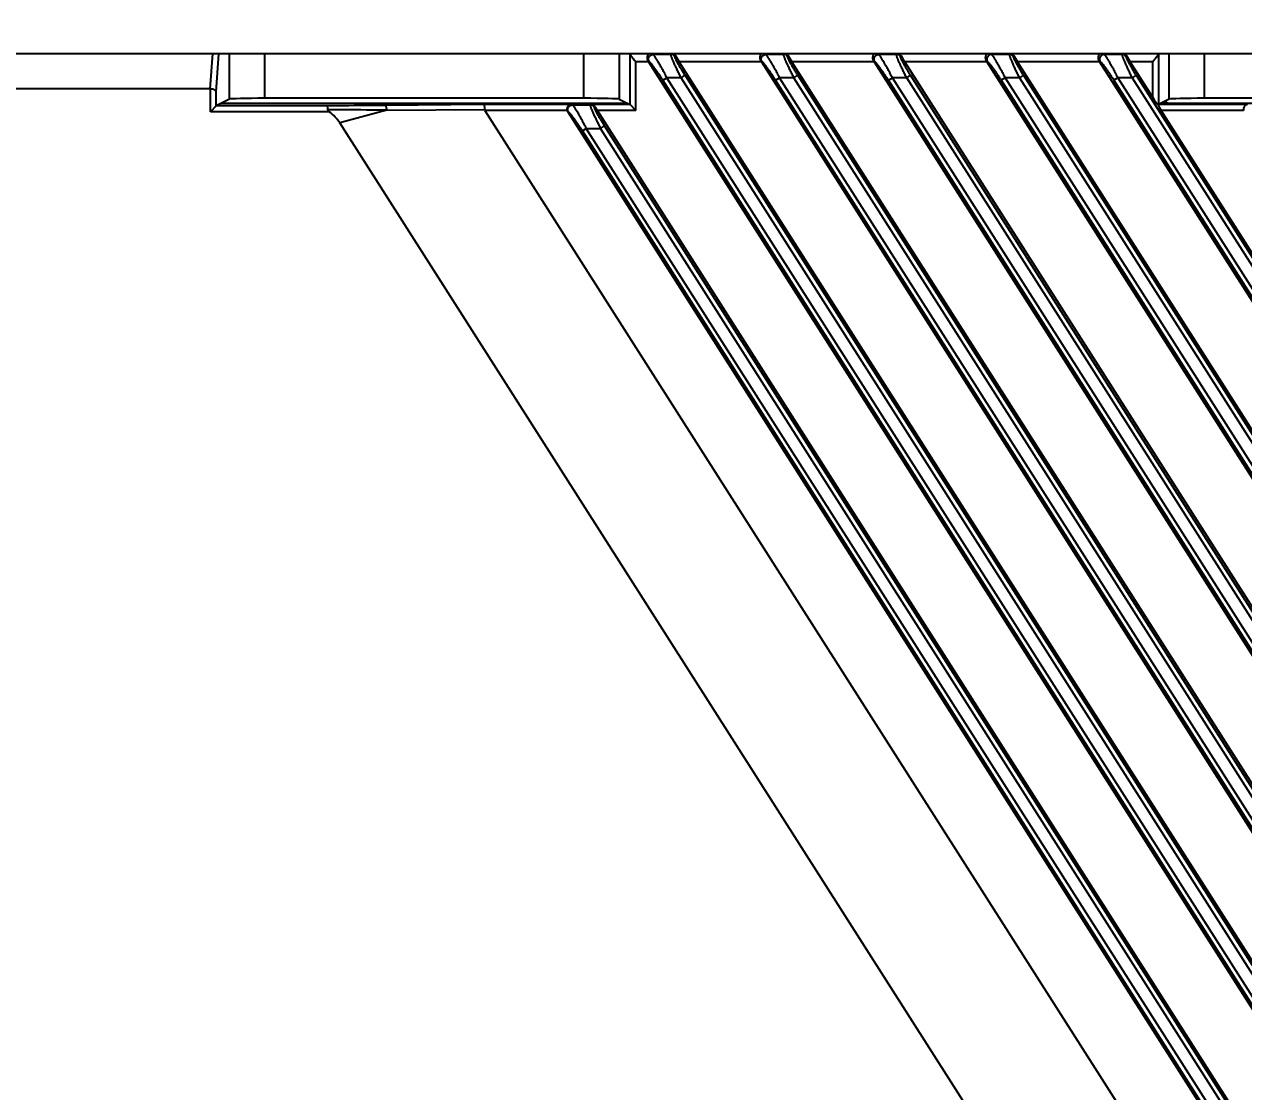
# Model space of a CAD drawing. Header units: millimetres. Extents: x 620 to 19791, y 2539 to 6969.
# Drawn here: x 2891.1 to 2995, y 3900 to 3990.9 of the extents above; entities that cross this region are included whole.
import ezdxf

# ---------------------------------------------------------------- set-up
doc = ezdxf.new("R2010")
doc.units = ezdxf.units.MM
doc.styles.get("Standard").update_dxf_attribs({"font": 'arial.ttf'})
doc.dimstyles.new('缩小5倍', dxfattribs={"dimtxt": 40, "dimasz": 20, "dimexe": 1, "dimexo": 0.2, "dimgap": 0, "dimtad": 1, "dimtoh": 1, "dimdec": 1, "dimzin": 9, "dimdsep": 46, "dimtxsty": 'Standard', "dimblk": '_FILLED', "dimcen": 0.2, "dimclrd": 256, "dimclre": 256, "dimclrt": 256, "dimadec": 1, "dimazin": 2, "dimtfac": 1, "dimtdec": 1, "dimtofl": 0, "dimtmove": 0, "dimatfit": 3, "dimldrblk": '_FILLED', "dimfxl": 1, "dimtolj": 1, "dimtzin": 0, "dimarcsym": 0})

# ---------------------------------------------------------------- blocks, each defined once
blk = doc.blocks.new('_FILLED')
at = {"color": 0, "linetype": 'ByBlock'}
blk.add_solid([(0, 0), (-1, 0.15), (-1, -0.15)], dxfattribs=at)
blk = doc.blocks.new('*D4')
at = {"lineweight": -2, "transparency": 16777216}
for p, q in [((2541.2, 3961.08), (2541.2, 4164.39)), ((3108.2, 3961.08), (3108.2, 4164.39)), ((2561.2, 4163.39), (3088.2, 4163.39))]:
    blk.add_line(p, q, dxfattribs=at)
at = {"layer": 'Defpoints', "color": 0, "transparency": 16777216}
for p in [(3108.2, 4163.39), (2541.2, 3960.88), (3108.2, 3960.88)]:
    blk.add_point(p, dxfattribs=at)
at = {"lineweight": -2, "transparency": 16777216, "xscale": 20, "yscale": 20, "zscale": 20, "rotation": 180}
blk.add_blockref('_FILLED', (2541.2, 4163.39), dxfattribs=at)
at = {"lineweight": -2, "transparency": 16777216, "xscale": 20, "yscale": 20, "zscale": 20}
blk.add_blockref('_FILLED', (3108.2, 4163.39), dxfattribs=at)
at = {"lineweight": 5, "transparency": 16777216, "insert": (2824.7, 4189.28), "char_height": 40, "attachment_point": 5}
blk.add_mtext('\\A1;567mm [1\'-10 3/8"]', dxfattribs=at)
blk = doc.blocks.new('*D6')
at = {"lineweight": -2, "transparency": 16777216}
for p, q in [((2559.7, 3963.58), (2559.7, 4079.18)), ((2579.7, 4078.18), (3069.7, 4078.18)), ((3089.7, 3963.58), (3089.7, 4079.18))]:
    blk.add_line(p, q, dxfattribs=at)
at = {"layer": 'Defpoints', "color": 0, "transparency": 16777216}
for p in [(3089.7, 4078.18), (2559.7, 3963.38), (3089.7, 3963.38)]:
    blk.add_point(p, dxfattribs=at)
at = {"lineweight": -2, "transparency": 16777216, "xscale": 20, "yscale": 20, "zscale": 20, "rotation": 180}
blk.add_blockref('_FILLED', (2559.7, 4078.18), dxfattribs=at)
at = {"lineweight": -2, "transparency": 16777216, "xscale": 20, "yscale": 20, "zscale": 20}
blk.add_blockref('_FILLED', (3089.7, 4078.18), dxfattribs=at)
at = {"lineweight": 5, "transparency": 16777216, "insert": (2824.7, 4104.07), "char_height": 40, "attachment_point": 5}
blk.add_mtext('\\A1;530mm [1\'-8 7/8"]', dxfattribs=at)

msp = doc.modelspace()

# ---------------------------------------------------------------- linework, layer by layer
at = {"color": 7, "linetype": 'Continuous'}
for p, q in [((3124.70388, 3988.37829), (2524.70388, 3988.37829)), ((2906.96892, 3985.37829), (2907.17855, 3988.37829)), ((2907.47871, 3985.12829), (2907.70581, 3988.37829)), ((2908.61508, 3984.50662), (2908.61508, 3988.37829)), ((2911.61097, 3984.58106), (2911.61097, 3988.37829)), ((2938.79679, 3984.58106), (2938.79679, 3988.37829)), ((2941.79268, 3988.37829), (2941.79268, 3984.50662)), ((2942.71942, 3984.04339), (2942.71942, 3988.34075)), ((2944.69037, 3988.3193), (2944.58284, 3988.37829)), ((2946.21405, 3988.3193), (2944.69037, 3988.3193)), ((2946.21405, 3988.3193), (2946.24641, 3988.37829)), ((2946.59457, 3988.21594), (2946.55012, 3988.13492)), ((2954.29445, 3988.3193), (2954.18692, 3988.37829)), ((2955.81813, 3988.3193), (2954.29445, 3988.3193)), ((2955.81813, 3988.3193), (2955.85049, 3988.37829)), ((2956.19865, 3988.21594), (2956.1542, 3988.13492)), ((2963.89853, 3988.3193), (2963.791, 3988.37829)), ((2965.42221, 3988.3193), (2963.89853, 3988.3193)), ((2965.42221, 3988.3193), (2965.45457, 3988.37829)), ((2965.80273, 3988.21594), (2965.75828, 3988.13492)), ((2973.39508, 3988.37829), (2973.50261, 3988.3193)), ((2975.02629, 3988.3193), (2973.50261, 3988.3193)), ((2975.05865, 3988.37829), (2975.02629, 3988.3193)), ((2975.40681, 3988.21594), (2975.36236, 3988.13492)), ((2982.99916, 3988.37829), (2983.10669, 3988.3193)), ((2984.63037, 3988.3193), (2983.10669, 3988.3193)), ((2984.66274, 3988.37829), (2984.63037, 3988.3193)), ((2985.01089, 3988.21594), (2984.96644, 3988.13492)), ((2987.72871, 3988.34075), (2987.72871, 3984.04339)), ((2988.65545, 3984.50662), (2988.65545, 3988.37829)), ((2991.65134, 3984.58106), (2991.65134, 3988.37829)), ((2943.21873, 3983.54408), (2943.21873, 3987.67829)), ((2944.30246, 3987.67829), (2943.21873, 3987.67829)), ((2944.3543, 3987.70672), (2944.24588, 3987.7662)), ((2944.30246, 3987.67829), (3123.96933, 3705.65779)), ((2953.90654, 3987.67829), (2946.91097, 3987.67829)), ((3124.00388, 3709.69811), (2946.91097, 3987.67829)), ((2953.95838, 3987.70672), (2953.84996, 3987.7662)), ((2953.90654, 3987.67829), (3123.96933, 3720.73318)), ((2963.51062, 3987.67829), (2956.51505, 3987.67829)), ((3124.00388, 3724.7735), (2956.51505, 3987.67829)), ((2963.56246, 3987.70672), (2963.45404, 3987.7662)), ((2963.51062, 3987.67829), (3123.96933, 3735.80857)), ((2973.1147, 3987.67829), (2966.11914, 3987.67829)), ((3119.86967, 3746.3383), (2966.11914, 3987.67829)), ((2973.05812, 3987.7662), (2973.16654, 3987.70672)), ((2973.1147, 3987.67829), (3119.62145, 3757.70876)), ((2982.71878, 3987.67829), (2975.72322, 3987.67829)), ((3119.86967, 3761.41369), (2975.72322, 3987.67829)), ((2982.66221, 3987.7662), (2982.77062, 3987.70672)), ((2982.71878, 3987.67829), (3119.62145, 3772.78415)), ((2987.2294, 3987.67829), (2985.3273, 3987.67829)), ((2987.2294, 3984.69259), (2985.3273, 3987.67829)), ((2987.2294, 3987.67829), (2987.2294, 3984.69259)), ((2945.52124, 3986.11281), (2945.85731, 3986.32691)), ((3122.31642, 3708.59996), (2945.52124, 3986.11281)), ((2947.07797, 3986.32691), (2945.85731, 3986.32691)), ((3122.6525, 3708.81406), (2945.85731, 3986.32691)), ((2947.07797, 3986.32691), (2947.41404, 3986.54101)), ((3122.6525, 3710.7301), (2947.07797, 3986.32691)), ((3122.98857, 3710.94421), (2947.41404, 3986.54101)), ((2955.12532, 3986.11281), (2955.46139, 3986.32691)), ((3122.31642, 3723.67534), (2955.12532, 3986.11281)), ((2956.68205, 3986.32691), (2955.46139, 3986.32691)), ((3122.6525, 3723.88945), (2955.46139, 3986.32691)), ((2956.68205, 3986.32691), (2957.01812, 3986.54101)), ((3122.6525, 3725.80549), (2956.68205, 3986.32691)), ((3122.98857, 3726.01959), (2957.01812, 3986.54101)), ((2964.7294, 3986.11281), (2965.06548, 3986.32691)), ((3122.31642, 3738.75073), (2964.7294, 3986.11281)), ((2966.28613, 3986.32691), (2965.06548, 3986.32691)), ((3122.6525, 3738.96483), (2965.06548, 3986.32691)), ((2966.28613, 3986.32691), (2966.62221, 3986.54101)), ((3122.6525, 3740.88088), (2966.28613, 3986.32691)), ((3122.98857, 3741.09498), (2966.62221, 3986.54101)), ((2974.66956, 3986.32691), (2974.33348, 3986.11281)), ((2974.33348, 3986.11281), (3118.0069, 3760.59072)), ((2975.89021, 3986.32691), (2974.66956, 3986.32691)), ((2974.66956, 3986.32691), (3118.34297, 3760.80483)), ((2976.22629, 3986.54101), (2975.89021, 3986.32691)), ((2975.89021, 3986.32691), (3118.34297, 3762.72087)), ((2976.22629, 3986.54101), (3118.67904, 3762.93498)), ((2984.27364, 3986.32691), (2983.93756, 3986.11281)), ((2983.93756, 3986.11281), (3118.0069, 3775.66611)), ((2985.49429, 3986.32691), (2984.27364, 3986.32691)), ((2984.27364, 3986.32691), (3118.34297, 3775.88021)), ((2985.83037, 3986.54101), (2985.49429, 3986.32691)), ((2985.49429, 3986.32691), (3118.34297, 3777.79626)), ((2985.83037, 3986.54101), (3118.67904, 3778.01036)), ((2906.96892, 3985.37829), (2887.93442, 3985.37829)), ((2906.9794, 3983.43934), (2906.9794, 3985.37816)), ((2907.47871, 3983.93865), (2907.47871, 3985.12829)), ((2907.47871, 3983.93865), (2906.9794, 3983.43934)), ((2908.61508, 3984.50662), (2907.4794, 3983.93917)), ((2916.9025, 3983.93917), (2907.4794, 3983.93917)), ((2942.5451, 3984.13067), (2907.86266, 3984.13067)), ((2938.79679, 3984.58106), (2911.61097, 3984.58106)), ((2930.25586, 3984.04391), (2921.86292, 3983.97616)), ((2937.69297, 3984.04391), (2930.25586, 3984.04391)), ((2937.69297, 3984.04391), (2937.81811, 3984.01669)), ((2937.81811, 3984.01669), (2939.36203, 3984.01669)), ((2939.36203, 3984.01669), (2939.4525, 3984.04391)), ((2942.71873, 3984.04391), (2939.4525, 3984.04391)), ((2939.75732, 3983.84875), (2939.6981, 3983.83093)), ((2941.79268, 3984.50662), (2942.71873, 3984.04391)), ((2943.21873, 3983.54408), (2942.71942, 3984.04339)), ((2987.72871, 3984.04339), (2987.69677, 3984.01145)), ((2988.65545, 3984.50662), (2987.7294, 3984.04391)), ((2995.31745, 3984.04391), (2987.7294, 3984.04391)), ((3045.50473, 3984.13067), (2987.90303, 3984.13067)), ((3041.75642, 3984.58106), (2991.65134, 3984.58106)), ((2917.08532, 3983.43934), (2906.9794, 3983.43934)), ((2922.00703, 3983.56814), (2917.9918, 3982.486)), ((2922.00703, 3983.56814), (2930.32956, 3983.63532)), ((2937.35987, 3983.54408), (2930.36031, 3983.54408)), ((2930.36031, 3983.54408), (3122.30963, 3682.244)), ((2937.48204, 3983.40273), (2937.41259, 3983.41783)), ((2937.41259, 3983.41783), (3123.96933, 3690.5824)), ((2943.21873, 3983.54408), (2939.94068, 3983.54408)), ((3124.00388, 3694.62272), (2939.94068, 3983.54408)), ((2994.98436, 3983.54408), (2987.96108, 3983.54408)), ((3119.86967, 3776.48907), (2987.96108, 3983.54408)), ((3106.13227, 3687.16463), (2917.9918, 3982.486)), ((2938.66263, 3981.80328), (2938.9987, 3982.01738)), ((3122.31642, 3693.52457), (2938.66263, 3981.80328)), ((2938.9987, 3982.01738), (2940.21936, 3982.01738)), ((3122.6525, 3693.73867), (2938.9987, 3982.01738)), ((2940.21936, 3982.01738), (2940.55543, 3982.23148)), ((3122.6525, 3695.65472), (2940.21936, 3982.01738)), ((3122.98857, 3695.86882), (2940.55543, 3982.23148))]:
    msp.add_line(p, q, dxfattribs=at)
for centre, radius, start, end in [((2946.21224, 3987.91754), 0.40177, 32.7567604, 89.7432396), ((2955.81633, 3987.91754), 0.40177, 32.7567604, 89.7432396), ((2965.42041, 3987.91754), 0.40177, 32.7567604, 89.7432396), ((2975.02449, 3987.91754), 0.40177, 32.7567628, 89.7432372), ((2984.62857, 3987.91754), 0.40177, 32.7567628, 89.7432372), ((2939.3607, 3983.61746), 0.39925, 32.3207173, 89.8089162)]:
    msp.add_arc(centre, radius, start, end, dxfattribs=at)
at = {"color": 4, "linetype": 'Continuous'}
msp.add_arc((2985.70388, 3977.50329), 7.25, 66.1092014, 69.5616913, dxfattribs=at)
at = {"color": 7, "linetype": 'Continuous'}
for centre, major_axis, ratio, start_param, end_param in [((2942.70757, 3987.67829), (0, 0.7), 0.052407779, -0.329000304, 0), ((2946.98359, 3987.67829), (-0.44888, 0.69922), 0.073623615, 0.647745647, 1.523567087), ((2956.58767, 3987.67829), (-0.44888, 0.69922), 0.073623615, 0.647745647, 1.523567087), ((2966.19175, 3987.67829), (-0.44888, 0.69922), 0.073623615, 0.647745647, 1.523567087), ((2975.79583, 3987.67829), (-0.44888, 0.69922), 0.073623615, 0.647745647, 1.523567087), ((2985.39991, 3987.67829), (-0.44888, 0.69922), 0.073623615, 0.647745647, 1.523567087), ((2987.74057, 3987.67829), (0, 0.7), 0.052407779, 0, 0.329000304), ((2944.22984, 3987.67829), (-0.44888, 0.69922), 0.073623615, -1.618025566, -1.492114679), ((2953.83392, 3987.67829), (-0.44888, 0.69922), 0.073623615, -1.618025566, -1.492114679), ((2963.43801, 3987.67829), (-0.44888, 0.69922), 0.073623615, -1.618025566, -1.492114679), ((2973.04209, 3987.67829), (-0.44888, 0.69922), 0.073623615, -1.618025566, -1.492114679), ((2982.64617, 3987.67829), (-0.44888, 0.69922), 0.073623615, -1.618025566, -1.492114679), ((2906.9532, 3984.75329), (0.04361, 0.62403), 0.799297802, 0.034841454, 0.055794595), ((2987.2294, 3984.77401), (-0.49864, 0.78871), 0.046752518, -4.638573628, -3.431038652), ((2907.48009, 3983.43934), (0, 0.5), 0.052407779, 0.026179939, 0.052359878), ((2911.61097, 3984.50251), (3, 0), 0.026185922, 1.570796327, 3.089232776), ((2938.79679, 3984.50251), (3, 0), 0.026185922, 0.052359878, 1.570796327), ((2939.99254, 3983.54408), (-0.32063, 0.49944), 0.073623615, 0.868345159, 1.523567087), ((2942.71805, 3983.54408), (0, 0.5), 0.052407779, -0.052359878, -0.026179939), ((2988.01295, 3983.54408), (-0.32063, 0.49944), 0.073623615, 0.316032112, 1.523567087), ((2987.73009, 3983.54408), (0, 0.5), 0.052407779, 0.026179939, 0.052359878), ((2991.65134, 3984.50251), (3, 0), 0.026185922, 1.570796327, 3.089232776), ((2894.76364, 3975.37829), (-23.56471, -6.35089), 0.327794675, -3.039123446, -2.892177586), ((2931.99063, 3983.54408), (1.66086, -0.10499), 0.294336871, -3.113547309, -2.930037538), ((2937.75286, 3983.63102), (0.39382, -0.08564), 0.992492466, -2.706869454, -2.364001049)]:
    msp.add_ellipse(centre, major_axis=major_axis, ratio=ratio, start_param=start_param, end_param=end_param, dxfattribs=at)
for points, knots in [([(2942.71942, 3988.34075), (2942.71999, 3988.33706), (2942.72184, 3988.32921), (2942.72608, 3988.31701), (2942.73188, 3988.30363), (2942.742, 3988.28345), (2942.75806, 3988.256), (2942.78102, 3988.22092), (2942.80773, 3988.18297), (2942.8486, 3988.12773), (2942.90539, 3988.055), (2942.97866, 3987.96464), (2943.05646, 3987.87086), (2943.13696, 3987.77505), (2943.19137, 3987.71067), (2943.21873, 3987.67829)], [0, 0, 0, 0, 0.013462668, 0.028957857, 0.046471397, 0.065931927, 0.11024824, 0.160922154, 0.216932703, 0.277360522, 0.408428567, 0.54924833, 0.696374455, 0.847320001, 1, 1, 1, 1]), ([(2944.25706, 3988.37829), (2944.25983, 3988.37829), (2944.26378, 3988.37805), (2944.26858, 3988.37683), (2944.27141, 3988.37558), (2944.27367, 3988.37393), (2944.27586, 3988.3711), (2944.27666, 3988.36734), (2944.27636, 3988.36334), (2944.27527, 3988.35834), (2944.27251, 3988.35128), (2944.26785, 3988.34193), (2944.26192, 3988.33125), (2944.25502, 3988.31928), (2944.24742, 3988.30606), (2944.23938, 3988.29159), (2944.22801, 3988.27007), (2944.21384, 3988.24022), (2944.1984, 3988.20058), (2944.18518, 3988.15628), (2944.17531, 3988.10754), (2944.16987, 3988.05474), (2944.17, 3987.99854), (2944.17677, 3987.93994), (2944.19111, 3987.88031), (2944.21366, 3987.82143), (2944.23422, 3987.78413), (2944.24588, 3987.7662)], [0, 0, 0, 0, 0.012577017, 0.017810536, 0.022414645, 0.026523599, 0.030370518, 0.038421934, 0.043170758, 0.048576739, 0.061559643, 0.077441906, 0.095999309, 0.116977724, 0.140126761, 0.165209107, 0.192064688, 0.25060072, 0.315018149, 0.384941954, 0.460136144, 0.540384387, 0.625394256, 0.714675786, 0.807485014, 0.902935292, 1, 1, 1, 1]), ([(2944.3543, 3987.70672), (2944.33593, 3987.73644), (2944.30702, 3987.80129), (2944.29076, 3987.90645), (2944.30244, 3988.01263), (2944.34127, 3988.11234), (2944.4045, 3988.19866), (2944.48778, 3988.26556), (2944.5852, 3988.30836), (2944.65544, 3988.31882), (2944.69037, 3988.3193)], [0, 0, 0, 0, 0.124308828, 0.249136796, 0.374434767, 0.5, 0.625565233, 0.750863204, 0.875691172, 1, 1, 1, 1]), ([(2945.85731, 3986.32691), (2945.79691, 3986.44542), (2945.67626, 3986.6788), (2945.49506, 3987.01936), (2945.34561, 3987.29176), (2945.22971, 3987.49729), (2945.14774, 3987.63979), (2945.06964, 3987.77247), (2944.99616, 3987.89402), (2944.92806, 3988.00308), (2944.86614, 3988.09827), (2944.81828, 3988.168), (2944.7835, 3988.21567), (2944.76075, 3988.24533), (2944.74013, 3988.27057), (2944.72174, 3988.29126), (2944.70565, 3988.30731), (2944.69524, 3988.31595), (2944.69037, 3988.3193)], [0, 0, 0, 0, 0.17245735, 0.34060402, 0.500133242, 0.575263664, 0.646515993, 0.713267017, 0.774869727, 0.830657211, 0.879953109, 0.922092978, 0.940283301, 0.956456484, 0.970552327, 0.982522139, 0.992335848, 1, 1, 1, 1]), ([(2947.07797, 3986.32691), (2947.01905, 3986.44251), (2946.904, 3986.67146), (2946.76497, 3986.95652), (2946.65935, 3987.17882), (2946.58515, 3987.33804), (2946.51565, 3987.49047), (2946.45155, 3987.63466), (2946.3936, 3987.76907), (2946.3425, 3987.89215), (2946.29897, 3988.00231), (2946.26365, 3988.09806), (2946.24021, 3988.1684), (2946.22632, 3988.2165), (2946.21893, 3988.2459), (2946.21391, 3988.27081), (2946.21129, 3988.29114), (2946.21099, 3988.30528), (2946.21227, 3988.31414), (2946.21336, 3988.31774), (2946.21405, 3988.3193)], [0, 0, 0, 0, 0.178629606, 0.352746561, 0.436604966, 0.517450441, 0.594577924, 0.667244446, 0.734677392, 0.79608748, 0.850691314, 0.897741742, 0.936571074, 0.952731521, 0.966651887, 0.978304573, 0.987689577, 0.994857882, 0.997662494, 1, 1, 1, 1]), ([(2946.59457, 3988.21594), (2946.58826, 3988.22825), (2946.57515, 3988.25143), (2946.55393, 3988.28316), (2946.53595, 3988.30664), (2946.52222, 3988.32332), (2946.51288, 3988.3343), (2946.50443, 3988.34415), (2946.4971, 3988.3528), (2946.49122, 3988.36022), (2946.48746, 3988.36571), (2946.48555, 3988.36954), (2946.48458, 3988.37229), (2946.48448, 3988.37504), (2946.48601, 3988.37687), (2946.48768, 3988.37773), (2946.48984, 3988.37821), (2946.49145, 3988.37829), (2946.49233, 3988.37829)], [0, 0, 0, 0, 0.204317438, 0.392895849, 0.563402728, 0.640805638, 0.71209165, 0.776327481, 0.83252891, 0.879525236, 0.916232588, 0.930591208, 0.942393707, 0.959732522, 0.967501062, 0.976309105, 0.987003638, 1, 1, 1, 1]), ([(2947.41404, 3986.54101), (2947.35673, 3986.63097), (2947.24445, 3986.80964), (2947.08274, 3987.0746), (2946.95534, 3987.29041), (2946.86072, 3987.45592), (2946.79609, 3987.57179), (2946.73718, 3987.68059), (2946.6848, 3987.78095), (2946.6398, 3987.87143), (2946.60777, 3987.94021), (2946.58666, 3987.98928), (2946.57392, 3988.02098), (2946.56359, 3988.04918), (2946.55571, 3988.07373), (2946.55033, 3988.09452), (2946.54775, 3988.10954), (2946.54718, 3988.1196), (2946.54748, 3988.12703), (2946.54862, 3988.13219), (2946.55012, 3988.13492)], [0, 0, 0, 0, 0.175672501, 0.347519364, 0.511196415, 0.588380759, 0.661486926, 0.729699612, 0.792145288, 0.847914985, 0.896102499, 0.917086892, 0.93586948, 0.952371991, 0.966531285, 0.978313413, 0.98772715, 0.991570672, 0.994868001, 1, 1, 1, 1]), ([(2953.86114, 3988.37829), (2953.86391, 3988.37829), (2953.86787, 3988.37805), (2953.87266, 3988.37683), (2953.8755, 3988.37558), (2953.87775, 3988.37393), (2953.87994, 3988.3711), (2953.88074, 3988.36734), (2953.88044, 3988.36334), (2953.87935, 3988.35834), (2953.87659, 3988.35128), (2953.87193, 3988.34193), (2953.866, 3988.33125), (2953.8591, 3988.31928), (2953.8515, 3988.30606), (2953.84346, 3988.29159), (2953.83209, 3988.27007), (2953.81793, 3988.24022), (2953.80248, 3988.20058), (2953.78927, 3988.15628), (2953.77939, 3988.10754), (2953.77396, 3988.05474), (2953.77408, 3987.99854), (2953.78085, 3987.93994), (2953.79519, 3987.88031), (2953.81774, 3987.82143), (2953.8383, 3987.78413), (2953.84996, 3987.7662)], [0, 0, 0, 0, 0.012577017, 0.017810536, 0.022414645, 0.026523599, 0.030370518, 0.038421934, 0.043170758, 0.048576739, 0.061559643, 0.077441906, 0.095999309, 0.116977724, 0.140126761, 0.165209107, 0.192064688, 0.25060072, 0.315018149, 0.384941954, 0.460136144, 0.540384387, 0.625394256, 0.714675786, 0.807485014, 0.902935292, 1, 1, 1, 1]), ([(2953.95838, 3987.70672), (2953.94002, 3987.73644), (2953.9111, 3987.80129), (2953.89484, 3987.90645), (2953.90652, 3988.01263), (2953.94535, 3988.11234), (2954.00858, 3988.19866), (2954.09186, 3988.26556), (2954.18928, 3988.30836), (2954.25952, 3988.31882), (2954.29445, 3988.3193)], [0, 0, 0, 0, 0.124308828, 0.249136796, 0.374434767, 0.5, 0.625565233, 0.750863204, 0.875691172, 1, 1, 1, 1]), ([(2955.46139, 3986.32691), (2955.40099, 3986.44542), (2955.28034, 3986.6788), (2955.09914, 3987.01936), (2954.94969, 3987.29176), (2954.8338, 3987.49729), (2954.75182, 3987.63979), (2954.67372, 3987.77247), (2954.60024, 3987.89402), (2954.53214, 3988.00308), (2954.47022, 3988.09827), (2954.42237, 3988.168), (2954.38758, 3988.21567), (2954.36483, 3988.24533), (2954.34422, 3988.27057), (2954.32582, 3988.29126), (2954.30973, 3988.30731), (2954.29933, 3988.31595), (2954.29445, 3988.3193)], [0, 0, 0, 0, 0.17245735, 0.34060402, 0.500133242, 0.575263664, 0.646515993, 0.713267017, 0.774869727, 0.830657211, 0.879953109, 0.922092978, 0.940283301, 0.956456484, 0.970552327, 0.982522139, 0.992335848, 1, 1, 1, 1]), ([(2956.68205, 3986.32691), (2956.62313, 3986.44251), (2956.50808, 3986.67146), (2956.36905, 3986.95652), (2956.26344, 3987.17882), (2956.18923, 3987.33804), (2956.11973, 3987.49047), (2956.05563, 3987.63466), (2955.99768, 3987.76907), (2955.94658, 3987.89215), (2955.90305, 3988.00231), (2955.86773, 3988.09806), (2955.84429, 3988.1684), (2955.8304, 3988.2165), (2955.82301, 3988.2459), (2955.818, 3988.27081), (2955.81537, 3988.29114), (2955.81508, 3988.30528), (2955.81635, 3988.31414), (2955.81744, 3988.31774), (2955.81813, 3988.3193)], [0, 0, 0, 0, 0.178629606, 0.352746561, 0.436604966, 0.517450441, 0.594577924, 0.667244446, 0.734677392, 0.79608748, 0.850691314, 0.897741742, 0.936571074, 0.952731521, 0.966651887, 0.978304573, 0.987689577, 0.994857882, 0.997662494, 1, 1, 1, 1]), ([(2956.19865, 3988.21594), (2956.19234, 3988.22825), (2956.17923, 3988.25143), (2956.15801, 3988.28316), (2956.14004, 3988.30664), (2956.1263, 3988.32332), (2956.11697, 3988.3343), (2956.10851, 3988.34415), (2956.10119, 3988.3528), (2956.0953, 3988.36022), (2956.09154, 3988.36571), (2956.08963, 3988.36954), (2956.08866, 3988.37229), (2956.08856, 3988.37504), (2956.09009, 3988.37687), (2956.09176, 3988.37773), (2956.09392, 3988.37821), (2956.09553, 3988.37829), (2956.09641, 3988.37829)], [0, 0, 0, 0, 0.204317438, 0.392895849, 0.563402728, 0.640805638, 0.71209165, 0.776327481, 0.83252891, 0.879525236, 0.916232588, 0.930591208, 0.942393707, 0.959732522, 0.967501062, 0.976309105, 0.987003638, 1, 1, 1, 1]), ([(2957.01812, 3986.54101), (2956.96081, 3986.63097), (2956.84853, 3986.80964), (2956.68682, 3987.0746), (2956.55942, 3987.29041), (2956.4648, 3987.45592), (2956.40017, 3987.57179), (2956.34126, 3987.68059), (2956.28888, 3987.78095), (2956.24388, 3987.87143), (2956.21185, 3987.94021), (2956.19074, 3987.98928), (2956.178, 3988.02098), (2956.16767, 3988.04918), (2956.15979, 3988.07373), (2956.15441, 3988.09452), (2956.15183, 3988.10954), (2956.15126, 3988.1196), (2956.15157, 3988.12703), (2956.1527, 3988.13219), (2956.1542, 3988.13492)], [0, 0, 0, 0, 0.175672501, 0.347519364, 0.511196415, 0.588380759, 0.661486926, 0.729699612, 0.792145288, 0.847914985, 0.896102499, 0.917086892, 0.93586948, 0.952371991, 0.966531285, 0.978313413, 0.98772715, 0.991570672, 0.994868001, 1, 1, 1, 1]), ([(2963.46522, 3988.37829), (2963.46799, 3988.37829), (2963.47195, 3988.37805), (2963.47675, 3988.37683), (2963.47958, 3988.37558), (2963.48183, 3988.37393), (2963.48403, 3988.3711), (2963.48483, 3988.36734), (2963.48452, 3988.36334), (2963.48343, 3988.35834), (2963.48067, 3988.35128), (2963.47601, 3988.34193), (2963.47008, 3988.33125), (2963.46318, 3988.31928), (2963.45558, 3988.30606), (2963.44754, 3988.29159), (2963.43617, 3988.27007), (2963.42201, 3988.24022), (2963.40656, 3988.20058), (2963.39335, 3988.15628), (2963.38347, 3988.10754), (2963.37804, 3988.05474), (2963.37816, 3987.99854), (2963.38494, 3987.93994), (2963.39927, 3987.88031), (2963.42182, 3987.82143), (2963.44238, 3987.78413), (2963.45404, 3987.7662)], [0, 0, 0, 0, 0.012577017, 0.017810536, 0.022414645, 0.026523599, 0.030370518, 0.038421934, 0.043170758, 0.048576739, 0.061559643, 0.077441906, 0.095999309, 0.116977724, 0.140126761, 0.165209107, 0.192064688, 0.25060072, 0.315018149, 0.384941954, 0.460136144, 0.540384387, 0.625394256, 0.714675786, 0.807485014, 0.902935292, 1, 1, 1, 1]), ([(2963.56246, 3987.70672), (2963.5441, 3987.73644), (2963.51518, 3987.80129), (2963.49893, 3987.90645), (2963.51061, 3988.01263), (2963.54943, 3988.11234), (2963.61267, 3988.19866), (2963.69594, 3988.26556), (2963.79337, 3988.30836), (2963.8636, 3988.31882), (2963.89853, 3988.3193)], [0, 0, 0, 0, 0.124308828, 0.249136796, 0.374434767, 0.5, 0.625565233, 0.750863204, 0.875691172, 1, 1, 1, 1]), ([(2965.06548, 3986.32691), (2965.00507, 3986.44542), (2964.88442, 3986.6788), (2964.70322, 3987.01936), (2964.55377, 3987.29176), (2964.43788, 3987.49729), (2964.3559, 3987.63979), (2964.2778, 3987.77247), (2964.20432, 3987.89402), (2964.13622, 3988.00308), (2964.0743, 3988.09827), (2964.02645, 3988.168), (2963.99166, 3988.21567), (2963.96891, 3988.24533), (2963.9483, 3988.27057), (2963.9299, 3988.29126), (2963.91381, 3988.30731), (2963.90341, 3988.31595), (2963.89853, 3988.3193)], [0, 0, 0, 0, 0.17245735, 0.34060402, 0.500133242, 0.575263664, 0.646515993, 0.713267017, 0.774869727, 0.830657211, 0.879953109, 0.922092978, 0.940283301, 0.956456484, 0.970552327, 0.982522139, 0.992335848, 1, 1, 1, 1]), ([(2966.28613, 3986.32691), (2966.22721, 3986.44251), (2966.11216, 3986.67146), (2965.97313, 3986.95652), (2965.86752, 3987.17882), (2965.79332, 3987.33804), (2965.72381, 3987.49047), (2965.65972, 3987.63466), (2965.60176, 3987.76907), (2965.55066, 3987.89215), (2965.50713, 3988.00231), (2965.47181, 3988.09806), (2965.44837, 3988.1684), (2965.43449, 3988.2165), (2965.4271, 3988.2459), (2965.42208, 3988.27081), (2965.41945, 3988.29114), (2965.41916, 3988.30528), (2965.42043, 3988.31414), (2965.42153, 3988.31774), (2965.42221, 3988.3193)], [0, 0, 0, 0, 0.178629606, 0.352746561, 0.436604966, 0.517450441, 0.594577924, 0.667244446, 0.734677392, 0.79608748, 0.850691314, 0.897741742, 0.936571074, 0.952731521, 0.966651887, 0.978304573, 0.987689577, 0.994857882, 0.997662494, 1, 1, 1, 1]), ([(2965.80273, 3988.21594), (2965.79642, 3988.22825), (2965.78331, 3988.25144), (2965.76209, 3988.28316), (2965.74412, 3988.30664), (2965.73038, 3988.32332), (2965.72105, 3988.3343), (2965.71259, 3988.34415), (2965.70527, 3988.3528), (2965.69938, 3988.36022), (2965.69562, 3988.36571), (2965.69371, 3988.36954), (2965.69274, 3988.37229), (2965.69265, 3988.37504), (2965.69417, 3988.37687), (2965.69584, 3988.37773), (2965.698, 3988.37821), (2965.69961, 3988.37829), (2965.70049, 3988.37829)], [0, 0, 0, 0, 0.204316069, 0.392896501, 0.563407131, 0.640809074, 0.712098492, 0.776334301, 0.832530515, 0.879527676, 0.916238233, 0.930593548, 0.942392503, 0.95973067, 0.967497259, 0.976305707, 0.987002324, 1, 1, 1, 1]), ([(2966.62221, 3986.54101), (2966.56489, 3986.63097), (2966.45261, 3986.80964), (2966.2909, 3987.0746), (2966.1635, 3987.29041), (2966.06888, 3987.45592), (2966.00425, 3987.57179), (2965.94534, 3987.68059), (2965.89296, 3987.78095), (2965.84796, 3987.87143), (2965.81593, 3987.94021), (2965.79483, 3987.98928), (2965.78209, 3988.02098), (2965.77175, 3988.04918), (2965.76387, 3988.07373), (2965.75849, 3988.09452), (2965.75592, 3988.10954), (2965.75534, 3988.1196), (2965.75565, 3988.12703), (2965.75678, 3988.13219), (2965.75828, 3988.13492)], [0, 0, 0, 0, 0.175672501, 0.347519364, 0.511196415, 0.588380759, 0.661486926, 0.729699612, 0.792145288, 0.847914985, 0.896102499, 0.917086892, 0.93586948, 0.952371991, 0.966531285, 0.978313413, 0.98772715, 0.991570672, 0.994868001, 1, 1, 1, 1]), ([(2973.0693, 3988.37829), (2973.07208, 3988.37829), (2973.07603, 3988.37805), (2973.08083, 3988.37683), (2973.08366, 3988.37558), (2973.08591, 3988.37393), (2973.08811, 3988.3711), (2973.08891, 3988.36734), (2973.0886, 3988.36334), (2973.08751, 3988.35834), (2973.08475, 3988.35128), (2973.08009, 3988.34193), (2973.07416, 3988.33125), (2973.06727, 3988.31928), (2973.05966, 3988.30606), (2973.05163, 3988.29159), (2973.04026, 3988.27007), (2973.02609, 3988.24022), (2973.01064, 3988.20058), (2972.99743, 3988.15628), (2972.98755, 3988.10754), (2972.98212, 3988.05474), (2972.98224, 3987.99854), (2972.98902, 3987.93994), (2973.00335, 3987.88031), (2973.0259, 3987.82143), (2973.04646, 3987.78413), (2973.05812, 3987.7662)], [0, 0, 0, 0, 0.012577019, 0.017810539, 0.022414647, 0.026523598, 0.030370516, 0.038421933, 0.043170757, 0.048576737, 0.06155964, 0.077441902, 0.095999305, 0.11697772, 0.140126756, 0.1652091, 0.192064683, 0.25060072, 0.315018152, 0.384941961, 0.460136152, 0.540384394, 0.625394259, 0.714675785, 0.807485012, 0.902935291, 1, 1, 1, 1]), ([(2973.50261, 3988.3193), (2973.46768, 3988.31882), (2973.39745, 3988.30836), (2973.30002, 3988.26556), (2973.21675, 3988.19866), (2973.15352, 3988.11234), (2973.11469, 3988.01263), (2973.10301, 3987.90645), (2973.11926, 3987.80129), (2973.14818, 3987.73644), (2973.16654, 3987.70672)], [0, 0, 0, 0, 0.124308845, 0.249136817, 0.374434783, 0.500000004, 0.625565225, 0.750863189, 0.875691159, 1, 1, 1, 1]), ([(2973.50261, 3988.3193), (2973.50749, 3988.31595), (2973.51789, 3988.30731), (2973.53398, 3988.29126), (2973.55238, 3988.27057), (2973.57299, 3988.24534), (2973.59574, 3988.21567), (2973.63053, 3988.168), (2973.67838, 3988.09827), (2973.7403, 3988.00308), (2973.8084, 3987.89402), (2973.88188, 3987.77247), (2973.95998, 3987.63978), (2974.04196, 3987.49728), (2974.15786, 3987.29175), (2974.3073, 3987.01936), (2974.4885, 3986.6788), (2974.60916, 3986.44542), (2974.66956, 3986.32691)], [0, 0, 0, 0, 0.007664039, 0.017477499, 0.029447024, 0.043542527, 0.059715583, 0.077905811, 0.120045805, 0.169342157, 0.225130267, 0.28673382, 0.353485777, 0.424738941, 0.499869837, 0.659398584, 0.827544373, 1, 1, 1, 1]), ([(2975.02629, 3988.3193), (2975.02561, 3988.31774), (2975.02452, 3988.31414), (2975.02324, 3988.30528), (2975.02353, 3988.29115), (2975.02616, 3988.27082), (2975.03117, 3988.24591), (2975.03856, 3988.21651), (2975.05245, 3988.16842), (2975.07589, 3988.09807), (2975.1112, 3988.00233), (2975.15474, 3987.89217), (2975.20583, 3987.7691), (2975.26379, 3987.63468), (2975.32788, 3987.49049), (2975.39739, 3987.33806), (2975.47159, 3987.17883), (2975.57721, 3986.95653), (2975.71624, 3986.67147), (2975.83129, 3986.44252), (2975.89021, 3986.32691)], [0, 0, 0, 0, 0.002337248, 0.005141498, 0.012308766, 0.021692356, 0.033343386, 0.047262174, 0.063421576, 0.102249255, 0.149298474, 0.203901651, 0.265311756, 0.332744722, 0.405411997, 0.482540468, 0.563385843, 0.647245091, 0.821365588, 1, 1, 1, 1]), ([(2975.40681, 3988.21594), (2975.4005, 3988.22825), (2975.38739, 3988.25143), (2975.36617, 3988.28316), (2975.3482, 3988.30664), (2975.33447, 3988.32332), (2975.32513, 3988.3343), (2975.31667, 3988.34415), (2975.30935, 3988.3528), (2975.30346, 3988.36022), (2975.2997, 3988.36571), (2975.29779, 3988.36954), (2975.29682, 3988.37229), (2975.29673, 3988.37504), (2975.29826, 3988.37687), (2975.29993, 3988.37773), (2975.30209, 3988.37821), (2975.30369, 3988.37829), (2975.30457, 3988.37829)], [0, 0, 0, 0, 0.204317423, 0.392895818, 0.563402691, 0.640805619, 0.712091627, 0.776327458, 0.832528902, 0.879525231, 0.916232579, 0.930591203, 0.942393706, 0.959732523, 0.967501063, 0.976309106, 0.987003639, 1, 1, 1, 1]), ([(2975.36236, 3988.13492), (2975.36086, 3988.13219), (2975.35973, 3988.12703), (2975.35942, 3988.1196), (2975.36, 3988.10954), (2975.36257, 3988.09453), (2975.36795, 3988.07374), (2975.37583, 3988.04919), (2975.38616, 3988.021), (2975.3989, 3987.98929), (2975.42, 3987.94023), (2975.45203, 3987.87144), (2975.49703, 3987.78097), (2975.54941, 3987.68061), (2975.60833, 3987.5718), (2975.67296, 3987.45593), (2975.76758, 3987.29042), (2975.89498, 3987.07461), (2976.05669, 3986.80965), (2976.16897, 3986.63098), (2976.22629, 3986.54101)], [0, 0, 0, 0, 0.005131386, 0.00842825, 0.012271209, 0.021683545, 0.03346405, 0.047621914, 0.064123645, 0.082905293, 0.103889599, 0.152076531, 0.207846343, 0.270292724, 0.338505623, 0.411612641, 0.488798387, 0.652475382, 0.824324996, 1, 1, 1, 1]), ([(2982.67339, 3988.37829), (2982.67616, 3988.37829), (2982.68011, 3988.37805), (2982.68491, 3988.37683), (2982.68774, 3988.37558), (2982.68999, 3988.37393), (2982.69219, 3988.3711), (2982.69299, 3988.36734), (2982.69268, 3988.36334), (2982.69159, 3988.35834), (2982.68883, 3988.35128), (2982.68417, 3988.34193), (2982.67824, 3988.33125), (2982.67135, 3988.31928), (2982.66374, 3988.30606), (2982.65571, 3988.29159), (2982.64434, 3988.27007), (2982.63017, 3988.24022), (2982.61472, 3988.20058), (2982.60151, 3988.15628), (2982.59163, 3988.10754), (2982.5862, 3988.05474), (2982.58633, 3987.99854), (2982.5931, 3987.93994), (2982.60744, 3987.88031), (2982.62998, 3987.82143), (2982.65055, 3987.78413), (2982.66221, 3987.7662)], [0, 0, 0, 0, 0.012577019, 0.017810539, 0.022414647, 0.026523598, 0.030370516, 0.038421933, 0.043170757, 0.048576737, 0.06155964, 0.077441902, 0.095999305, 0.11697772, 0.140126756, 0.1652091, 0.192064683, 0.25060072, 0.315018152, 0.384941961, 0.460136152, 0.540384394, 0.625394259, 0.714675785, 0.807485012, 0.902935291, 1, 1, 1, 1]), ([(2983.10669, 3988.3193), (2983.07176, 3988.31882), (2983.00153, 3988.30836), (2982.9041, 3988.26556), (2982.82083, 3988.19866), (2982.7576, 3988.11234), (2982.71877, 3988.01263), (2982.70709, 3987.90645), (2982.72334, 3987.80129), (2982.75226, 3987.73644), (2982.77062, 3987.70672)], [0, 0, 0, 0, 0.124308845, 0.249136817, 0.374434783, 0.500000004, 0.625565225, 0.750863189, 0.875691159, 1, 1, 1, 1]), ([(2983.10669, 3988.3193), (2983.11157, 3988.31595), (2983.12197, 3988.30731), (2983.13806, 3988.29126), (2983.15646, 3988.27057), (2983.17707, 3988.24534), (2983.19982, 3988.21567), (2983.23461, 3988.168), (2983.28246, 3988.09827), (2983.34438, 3988.00308), (2983.41248, 3987.89402), (2983.48597, 3987.77247), (2983.56406, 3987.63978), (2983.64604, 3987.49728), (2983.76194, 3987.29175), (2983.91138, 3987.01936), (2984.09258, 3986.6788), (2984.21324, 3986.44542), (2984.27364, 3986.32691)], [0, 0, 0, 0, 0.007664039, 0.017477499, 0.029447024, 0.043542527, 0.059715583, 0.077905811, 0.120045805, 0.169342157, 0.225130267, 0.28673382, 0.353485777, 0.424738941, 0.499869837, 0.659398584, 0.827544373, 1, 1, 1, 1]), ([(2984.63037, 3988.3193), (2984.62969, 3988.31774), (2984.6286, 3988.31414), (2984.62732, 3988.30528), (2984.62761, 3988.29115), (2984.63024, 3988.27082), (2984.63526, 3988.24591), (2984.64264, 3988.21651), (2984.65653, 3988.16842), (2984.67997, 3988.09807), (2984.71529, 3988.00233), (2984.75882, 3987.89217), (2984.80991, 3987.7691), (2984.86787, 3987.63468), (2984.93196, 3987.49049), (2985.00147, 3987.33806), (2985.07567, 3987.17883), (2985.18129, 3986.95653), (2985.32032, 3986.67147), (2985.43537, 3986.44252), (2985.49429, 3986.32691)], [0, 0, 0, 0, 0.002337248, 0.005141498, 0.012308766, 0.021692356, 0.033343386, 0.047262174, 0.063421576, 0.102249255, 0.149298474, 0.203901651, 0.265311756, 0.332744722, 0.405411997, 0.482540468, 0.563385843, 0.647245091, 0.821365588, 1, 1, 1, 1]), ([(2985.01089, 3988.21594), (2985.00458, 3988.22825), (2984.99148, 3988.25143), (2984.97025, 3988.28316), (2984.95228, 3988.30664), (2984.93855, 3988.32332), (2984.92921, 3988.3343), (2984.92075, 3988.34415), (2984.91343, 3988.3528), (2984.90754, 3988.36022), (2984.90378, 3988.36571), (2984.90187, 3988.36954), (2984.90091, 3988.37229), (2984.90081, 3988.37504), (2984.90234, 3988.37687), (2984.90401, 3988.37773), (2984.90617, 3988.37821), (2984.90777, 3988.37829), (2984.90865, 3988.37829)], [0, 0, 0, 0, 0.204317423, 0.392895818, 0.563402691, 0.640805619, 0.712091627, 0.776327458, 0.832528902, 0.879525231, 0.916232579, 0.930591203, 0.942393706, 0.959732523, 0.967501063, 0.976309106, 0.987003639, 1, 1, 1, 1]), ([(2984.96644, 3988.13492), (2984.96495, 3988.13219), (2984.96381, 3988.12703), (2984.9635, 3988.1196), (2984.96408, 3988.10954), (2984.96665, 3988.09453), (2984.97203, 3988.07374), (2984.97991, 3988.04919), (2984.99024, 3988.021), (2985.00298, 3987.98929), (2985.02409, 3987.94023), (2985.05612, 3987.87144), (2985.10112, 3987.78097), (2985.15349, 3987.68061), (2985.21241, 3987.5718), (2985.27704, 3987.45593), (2985.37166, 3987.29042), (2985.49906, 3987.07461), (2985.66077, 3986.80965), (2985.77305, 3986.63098), (2985.83037, 3986.54101)], [0, 0, 0, 0, 0.005131386, 0.00842825, 0.012271209, 0.021683545, 0.03346405, 0.047621914, 0.064123645, 0.082905293, 0.103889599, 0.152076531, 0.207846343, 0.270292724, 0.338505623, 0.411612641, 0.488798387, 0.652475382, 0.824324996, 1, 1, 1, 1]), ([(2987.2294, 3987.67829), (2987.25676, 3987.71067), (2987.31117, 3987.77505), (2987.39167, 3987.87086), (2987.46947, 3987.96464), (2987.54274, 3988.05499), (2987.59952, 3988.12772), (2987.6404, 3988.18296), (2987.66711, 3988.22091), (2987.69007, 3988.25599), (2987.70613, 3988.28344), (2987.71625, 3988.30363), (2987.72205, 3988.317), (2987.72629, 3988.3292), (2987.72815, 3988.33705), (2987.72871, 3988.34075)], [0, 0, 0, 0, 0.152678096, 0.303618916, 0.450742786, 0.591560569, 0.722626486, 0.783051622, 0.839064039, 0.88973833, 0.934060337, 0.953523468, 0.971039484, 0.986536586, 1, 1, 1, 1]), ([(2945.52124, 3986.11281), (2945.4618, 3986.20611), (2945.34301, 3986.38996), (2945.16459, 3986.65842), (2945.01721, 3986.87359), (2944.90245, 3987.03672), (2944.82067, 3987.15069), (2944.74236, 3987.25744), (2944.66822, 3987.35588), (2944.59907, 3987.44483), (2944.53577, 3987.52305), (2944.48667, 3987.58061), (2944.45085, 3987.62015), (2944.42727, 3987.64492), (2944.40587, 3987.66604), (2944.38674, 3987.68339), (2944.37, 3987.69684), (2944.35928, 3987.70398), (2944.3543, 3987.70672)], [0, 0, 0, 0, 0.167599588, 0.331583796, 0.488295573, 0.562693034, 0.633727476, 0.700799168, 0.763257982, 0.820400133, 0.871472756, 0.915693207, 0.934990193, 0.952285138, 0.967493927, 0.980544499, 0.991384364, 1, 1, 1, 1]), ([(2955.12532, 3986.11281), (2955.06588, 3986.20611), (2954.94709, 3986.38996), (2954.76867, 3986.65842), (2954.62129, 3986.87359), (2954.50653, 3987.03672), (2954.42476, 3987.15069), (2954.34644, 3987.25744), (2954.2723, 3987.35588), (2954.20315, 3987.44483), (2954.13985, 3987.52305), (2954.09075, 3987.58061), (2954.05493, 3987.62015), (2954.03135, 3987.64492), (2954.00995, 3987.66604), (2953.99082, 3987.68339), (2953.97408, 3987.69684), (2953.96336, 3987.70398), (2953.95838, 3987.70672)], [0, 0, 0, 0, 0.167599588, 0.331583796, 0.488295573, 0.562693034, 0.633727476, 0.700799168, 0.763257982, 0.820400133, 0.871472756, 0.915693207, 0.934990193, 0.952285138, 0.967493927, 0.980544499, 0.991384364, 1, 1, 1, 1]), ([(2964.7294, 3986.11281), (2964.66996, 3986.20611), (2964.55117, 3986.38996), (2964.37275, 3986.65842), (2964.22537, 3986.87359), (2964.11061, 3987.03672), (2964.02884, 3987.15069), (2963.95052, 3987.25744), (2963.87638, 3987.35588), (2963.80723, 3987.44483), (2963.74393, 3987.52305), (2963.69483, 3987.58061), (2963.65901, 3987.62015), (2963.63544, 3987.64492), (2963.61403, 3987.66604), (2963.5949, 3987.68339), (2963.57816, 3987.69684), (2963.56745, 3987.70398), (2963.56246, 3987.70672)], [0, 0, 0, 0, 0.167599588, 0.331583796, 0.488295573, 0.562693034, 0.633727476, 0.700799168, 0.763257982, 0.820400133, 0.871472756, 0.915693207, 0.934990193, 0.952285138, 0.967493927, 0.980544499, 0.991384364, 1, 1, 1, 1]), ([(2973.16654, 3987.70672), (2973.17153, 3987.70398), (2973.18224, 3987.69684), (2973.19898, 3987.68339), (2973.21811, 3987.66604), (2973.23952, 3987.64492), (2973.26309, 3987.62015), (2973.29891, 3987.58061), (2973.34801, 3987.52305), (2973.41131, 3987.44483), (2973.48047, 3987.35588), (2973.5546, 3987.25744), (2973.63292, 3987.15069), (2973.71469, 3987.03672), (2973.82946, 3986.87359), (2973.97684, 3986.65841), (2974.15525, 3986.38996), (2974.27404, 3986.20611), (2974.33348, 3986.11281)], [0, 0, 0, 0, 0.008615482, 0.019455063, 0.032505321, 0.047713756, 0.065008556, 0.084305466, 0.128526083, 0.179599193, 0.236741994, 0.299201617, 0.366274172, 0.43730938, 0.511707192, 0.668418494, 0.832401908, 1, 1, 1, 1]), ([(2982.77062, 3987.70672), (2982.77561, 3987.70398), (2982.78633, 3987.69684), (2982.80306, 3987.68339), (2982.82219, 3987.66604), (2982.8436, 3987.64492), (2982.86717, 3987.62015), (2982.90299, 3987.58061), (2982.95209, 3987.52305), (2983.0154, 3987.44483), (2983.08455, 3987.35588), (2983.15868, 3987.25744), (2983.237, 3987.15069), (2983.31878, 3987.03672), (2983.43354, 3986.87359), (2983.58092, 3986.65841), (2983.75934, 3986.38996), (2983.87812, 3986.20611), (2983.93756, 3986.11281)], [0, 0, 0, 0, 0.008615482, 0.019455063, 0.032505321, 0.047713756, 0.065008556, 0.084305466, 0.128526083, 0.179599193, 0.236741994, 0.299201617, 0.366274172, 0.43730938, 0.511707192, 0.668418494, 0.832401908, 1, 1, 1, 1]), ([(2907.47871, 3985.12829), (2907.47792, 3985.1359), (2907.47488, 3985.15131), (2907.46628, 3985.1739), (2907.45365, 3985.19612), (2907.43065, 3985.22616), (2907.39113, 3985.26177), (2907.33089, 3985.29885), (2907.25721, 3985.3306), (2907.172, 3985.35555), (2907.07813, 3985.37232), (2907.01275, 3985.37728), (2906.9794, 3985.37816)], [0, 0, 0, 0, 0.038467896, 0.078574118, 0.121070608, 0.166594858, 0.26841261, 0.386470625, 0.521096254, 0.670797535, 0.832162697, 1, 1, 1, 1]), ([(2921.86292, 3983.97616), (2921.4515, 3983.97284), (2919.79803, 3983.95974), (2918.14456, 3983.94764), (2916.9025, 3983.93917)], [0, 0, 0, 0, 0.248821866, 1, 1, 1, 1]), ([(2916.9025, 3983.93917), (2916.90423, 3983.93881), (2916.90684, 3983.93736), (2916.9098, 3983.93453), (2916.91317, 3983.93033), (2916.91721, 3983.92324), (2916.92173, 3983.91265), (2916.92616, 3983.89946), (2916.93047, 3983.88374), (2916.93465, 3983.86556), (2916.94026, 3983.83674), (2916.94657, 3983.79531), (2916.95293, 3983.73978), (2916.95822, 3983.6775), (2916.96087, 3983.63383), (2916.962, 3983.6111)], [0, 0, 0, 0, 0.015683017, 0.0252625, 0.036302907, 0.063259711, 0.097169562, 0.138212781, 0.186374525, 0.241514058, 0.303427961, 0.446408189, 0.612536524, 0.79841146, 1, 1, 1, 1]), ([(2922.00703, 3983.56814), (2922.00532, 3983.59549), (2922.00066, 3983.64862), (2921.98969, 3983.72491), (2921.97518, 3983.7941), (2921.96, 3983.84611), (2921.94614, 3983.88246), (2921.93555, 3983.90572), (2921.92445, 3983.92592), (2921.9129, 3983.94291), (2921.90096, 3983.95661), (2921.88866, 3983.96691), (2921.87602, 3983.97369), (2921.86718, 3983.9758), (2921.86292, 3983.97616)], [0, 0, 0, 0, 0.181894738, 0.353814248, 0.511353801, 0.650823557, 0.712868402, 0.769420784, 0.820355, 0.865670657, 0.905581022, 0.940590749, 0.971597639, 1, 1, 1, 1]), ([(2930.25586, 3984.04391), (2930.25816, 3984.04351), (2930.26165, 3984.04173), (2930.26562, 3984.03815), (2930.27012, 3984.03283), (2930.2755, 3984.02381), (2930.28149, 3984.01028), (2930.28732, 3983.99344), (2930.29295, 3983.9734), (2930.29834, 3983.95026), (2930.30547, 3983.91378), (2930.31323, 3983.8617), (2930.32066, 3983.79252), (2930.32629, 3983.71603), (2930.32868, 3983.66279), (2930.32956, 3983.63532)], [0, 0, 0, 0, 0.016550737, 0.026538289, 0.037991539, 0.065826944, 0.100718036, 0.142843978, 0.192139418, 0.248419486, 0.311385799, 0.455853813, 0.621890041, 0.804988891, 1, 1, 1, 1]), ([(2937.69297, 3984.04391), (2937.67054, 3984.04316), (2937.62498, 3984.03655), (2937.55894, 3984.01157), (2937.49634, 3983.97103), (2937.45007, 3983.92471), (2937.41749, 3983.88002), (2937.38719, 3983.82757), (2937.35864, 3983.75138), (2937.34482, 3983.6497), (2937.35192, 3983.57907), (2937.35987, 3983.54408)], [0, 0, 0, 0, 0.098793217, 0.200837898, 0.308653502, 0.424787868, 0.486836712, 0.551838556, 0.691070124, 0.841978913, 1, 1, 1, 1]), ([(2937.48204, 3983.40273), (2937.46327, 3983.43268), (2937.43359, 3983.49799), (2937.41642, 3983.60399), (2937.42756, 3983.71094), (2937.46628, 3983.81124), (2937.52983, 3983.89783), (2937.61378, 3983.96459), (2937.71211, 3984.00681), (2937.7829, 3984.01658), (2937.81811, 3984.01669)], [0, 0, 0, 0, 0.12497938, 0.250156753, 0.375457313, 0.500746513, 0.62590083, 0.750833839, 0.87551247, 1, 1, 1, 1]), ([(2938.9987, 3982.01738), (2938.93601, 3982.1404), (2938.81084, 3982.38238), (2938.65232, 3982.67983), (2938.52708, 3982.90912), (2938.43655, 3983.07199), (2938.3489, 3983.22669), (2938.26489, 3983.37182), (2938.1853, 3983.50594), (2938.11098, 3983.62756), (2938.04279, 3983.73514), (2937.98162, 3983.82716), (2937.93491, 3983.89308), (2937.90147, 3983.93668), (2937.88019, 3983.96263), (2937.86132, 3983.98367), (2937.84687, 3983.99784), (2937.83648, 3984.00646), (2937.82984, 3984.01119), (2937.82385, 3984.01463), (2937.81994, 3984.0162), (2937.81811, 3984.01669)], [0, 0, 0, 0, 0.177830781, 0.350868771, 0.434099539, 0.514314302, 0.590870062, 0.663095477, 0.730290165, 0.79172591, 0.846655675, 0.894329567, 0.934024454, 0.950673971, 0.96509542, 0.977235493, 0.987066183, 0.991119397, 0.99460923, 0.997556419, 1, 1, 1, 1]), ([(2940.21936, 3982.01738), (2940.15816, 3982.13747), (2940.03882, 3982.37507), (2939.89488, 3982.67072), (2939.78595, 3982.90073), (2939.70986, 3983.06475), (2939.63901, 3983.22107), (2939.57421, 3983.36803), (2939.51629, 3983.50392), (2939.47312, 3983.60961), (2939.44277, 3983.68734), (2939.42298, 3983.73987), (2939.40549, 3983.78832), (2939.39038, 3983.83251), (2939.37773, 3983.87226), (2939.36759, 3983.90739), (2939.35999, 3983.93777), (2939.35496, 3983.96329), (2939.35275, 3983.98154), (2939.35251, 3983.9936), (2939.353, 3984.00074), (2939.35415, 3984.00665), (2939.35598, 3984.01134), (2939.35856, 3984.01482), (2939.36086, 3984.01625), (2939.36203, 3984.01669)], [0, 0, 0, 0, 0.184726394, 0.364403713, 0.450653858, 0.533519723, 0.612204633, 0.685869327, 0.753643449, 0.814644362, 0.842333558, 0.868008892, 0.891572852, 0.912932808, 0.932009192, 0.948730299, 0.963044662, 0.974919392, 0.984358205, 0.9881849, 0.991438479, 0.994154968, 0.99639915, 0.998285134, 1, 1, 1, 1]), ([(2939.75732, 3983.84875), (2939.74011, 3983.87962), (2939.69957, 3983.93462), (2939.62292, 3983.99606), (2939.53947, 3984.03339), (2939.48108, 3984.04299), (2939.4525, 3984.04391)], [0, 0, 0, 0, 0.280933761, 0.535713452, 0.772708126, 1, 1, 1, 1]), ([(2940.55543, 3982.23148), (2940.49595, 3982.32485), (2940.37957, 3982.51014), (2940.23857, 3982.74154), (2940.13112, 3982.92268), (2940.05543, 3983.05285), (2939.98443, 3983.17774), (2939.91897, 3983.29603), (2939.85993, 3983.40626), (2939.81557, 3983.49259), (2939.78413, 3983.55649), (2939.7635, 3983.59988), (2939.74518, 3983.64005), (2939.72928, 3983.6768), (2939.71588, 3983.70995), (2939.70508, 3983.73931), (2939.69692, 3983.76476), (2939.69145, 3983.78615), (2939.68895, 3983.80149), (2939.68856, 3983.81164), (2939.68899, 3983.81764), (2939.69012, 3983.82261), (2939.69199, 3983.82657), (2939.69467, 3983.82947), (2939.69694, 3983.83058), (2939.6981, 3983.83093)], [0, 0, 0, 0, 0.181437533, 0.358604833, 0.444098237, 0.526615288, 0.605383544, 0.679551252, 0.748190452, 0.810312276, 0.838611914, 0.864901445, 0.88905943, 0.910968779, 0.93052647, 0.947640426, 0.962243129, 0.974295685, 0.983809722, 0.987648364, 0.990909614, 0.993648635, 0.995961741, 0.998005534, 1, 1, 1, 1]), ([(2995.31745, 3984.04391), (2995.29503, 3984.04316), (2995.24947, 3984.03655), (2995.18343, 3984.01157), (2995.12083, 3983.97103), (2995.07456, 3983.92471), (2995.04198, 3983.88002), (2995.01168, 3983.82757), (2994.98313, 3983.75138), (2994.96931, 3983.6497), (2994.97641, 3983.57907), (2994.98436, 3983.54408)], [0, 0, 0, 0, 0.098793234, 0.200837915, 0.308653511, 0.424787869, 0.486836712, 0.551838556, 0.691070126, 0.841978928, 1, 1, 1, 1]), ([(2922.00703, 3983.56814), (2921.5887, 3983.57148), (2919.90702, 3983.58513), (2918.22535, 3983.59965), (2916.962, 3983.6111)], [0, 0, 0, 0, 0.248753536, 1, 1, 1, 1]), ([(2916.962, 3983.6111), (2916.96244, 3983.60237), (2916.96541, 3983.5848), (2916.97494, 3983.55973), (2916.98838, 3983.53613), (2917.0101, 3983.50673), (2917.04219, 3983.47373), (2917.07065, 3983.45042), (2917.08532, 3983.43934)], [0, 0, 0, 0, 0.120487821, 0.243385093, 0.367991886, 0.493671478, 0.746434429, 1, 1, 1, 1]), ([(2938.66263, 3981.80328), (2938.601, 3981.90001), (2938.47791, 3982.09044), (2938.29316, 3982.36798), (2938.14077, 3982.58982), (2938.02247, 3982.75723), (2937.93861, 3982.87343), (2937.8587, 3982.98151), (2937.78357, 3983.08024), (2937.71415, 3983.16829), (2937.65141, 3983.24425), (2937.60332, 3983.29894), (2937.56876, 3983.33532), (2937.5466, 3983.35715), (2937.52691, 3983.37493), (2937.50979, 3983.3885), (2937.49693, 3983.39683), (2937.48794, 3983.40103), (2937.48392, 3983.40232), (2937.48204, 3983.40273)], [0, 0, 0, 0, 0.172472918, 0.340943733, 0.501348007, 0.577147311, 0.649195613, 0.716814511, 0.779264332, 0.835745904, 0.885410519, 0.927387825, 0.94523056, 0.960845866, 0.974153624, 0.985100321, 0.993677462, 0.997106814, 1, 1, 1, 1])]:
    msp.add_open_spline(points, degree=3, knots=knots, dxfattribs=at)

# ---------------------------------------------------------------- dimensions: what is measured, and where the dimension line sits
at = {"color": 1, "lineweight": 5}
for base, p1, p2, picture, middle in [((3108.20388, 4163.39059), (2541.20388, 3960.87829), (3108.20388, 3960.87829), '*D4', (2824.70388, 4163.39059)), ((3089.70388, 4078.17505), (2559.70388, 3963.37829), (3089.70388, 3963.37829), '*D6', (2824.70388, 4078.17505))]:
    dim = msp.add_linear_dim(base=base, p1=p1, p2=p2, dimstyle='缩小5倍', override={"dimpost": 'mm'}, dxfattribs=at)
    dim.commit()
    dim.dimension.update_dxf_attribs({"geometry": picture, "text_midpoint": middle, "dimtype": 160})

doc.saveas('drawing.dxf')
